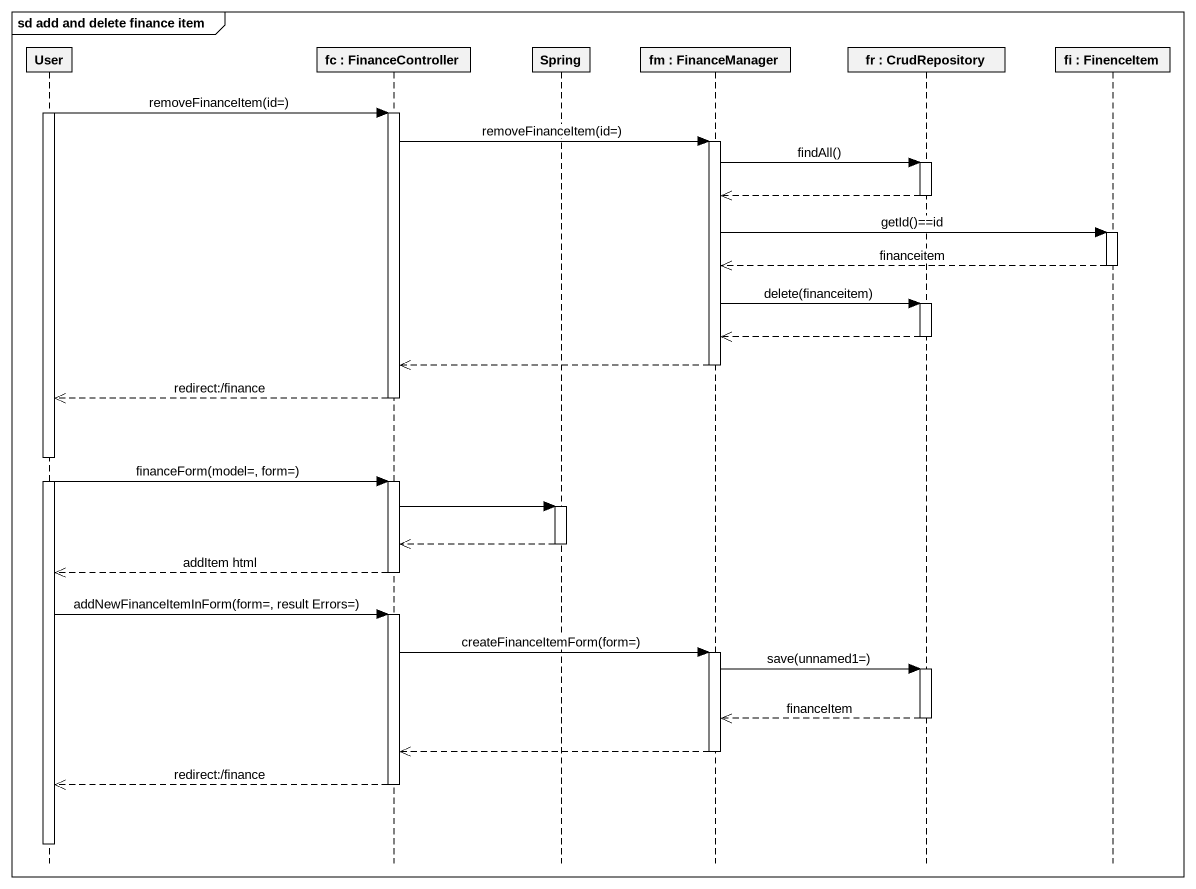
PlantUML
@startuml
mainframe sd add and delete finance item
hide footbox
participant User
participant "fc : FinanceController" as fc
participant Spring
participant "fm : FinanceManager" as fm
participant "fr : CrudRepository" as fr
participant "fi : FinenceItem" as fi

activate User
User -> fc : removeFinanceItem(id=)
activate fc
fc -> fm : removeFinanceItem(id=)
activate fm
fm -> fr : findAll()
activate fr
fr -->> fm
deactivate fr
fm -> fi : getId()==id
activate fi
fi -->> fm : financeitem
deactivate fi
fm -> fr : delete(financeitem)
activate fr
fr -->> fm
deactivate fr
fm -->> fc
deactivate fm
fc -->> User : redirect:/finance
deactivate fc
User -> fc : financeForm(model=, form=)
activate fc
fc -> Spring
activate Spring
Spring -->> fc
deactivate Spring
fc -->> User : addItem html
deactivate fc
User -> fc : addNewFinanceItemInForm(form=, result Errors=)
activate fc
fc -> fm : createFinanceItemForm(form=)
activate fm
fm -> fr : save(unnamed1=)
activate fr
fr -->> fm : financeItem
deactivate fr
fm -->> fc
deactivate fm
fc -->> User : redirect:/finance
deactivate fc
deactivate User
@enduml
